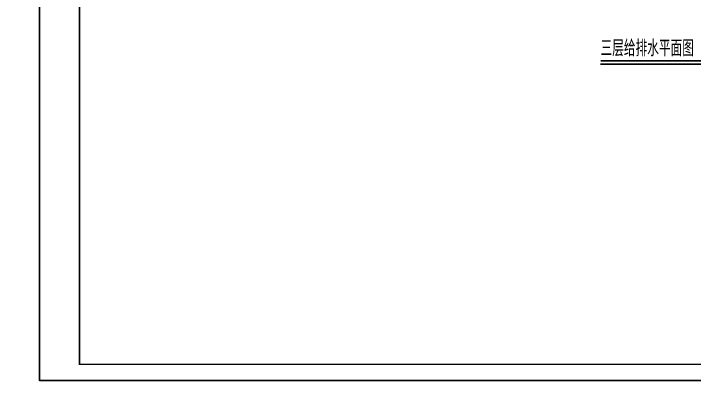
# Model space of a CAD drawing. Extents: x 27938 to 1507990, y 110129 to 923079.
# Drawn here: x 811999 to 854517, y 488040 to 510937 of the extents above; entities that cross this region are included whole.
import ezdxf
from ezdxf.xclip import XClip

# ---------------------------------------------------------------- set-up
doc = ezdxf.new("R2010")
doc.units = 0
doc.header["$LTSCALE"] = 1000
doc.header["$MEASUREMENT"] = 0
doc.header["$XCLIPFRAME"] = 0
for name, color, linetype in [('----建筑底图', 8, 'Continuous'), ('DIM_SYMB', 3, 'Continuous'), ('DOTE', 1, 'Continuous'), ('图框', 140, 'Continuous')]:
    doc.layers.add(name, color=color, linetype=linetype)
doc.layers.add('yichutu', color=7, linetype='Continuous', true_color=0xffffff, plot=False)
doc.styles.get("Standard").update_dxf_attribs({"font": 'gbenor.shx', "bigfont": 'gbcbig.shx'})

# ---------------------------------------------------------------- blocks, each defined once
blk = doc.blocks.new('TK')
at = {"layer": '图框'}
blk.add_lwpolyline([(465375, 548714), (549475, 548714), (549475, 489314), (465375, 489314)], close=True, dxfattribs=at)
blk.add_lwpolyline([(465375, 548714), (549475, 548714), (549475, 489314), (465375, 489314)], close=True, dxfattribs=at)
at = {"layer": '图框', "const_width": 100}
blk.add_lwpolyline([(548475, 490314), (548475, 547714), (467875, 547714), (467875, 490314)], close=True, dxfattribs=at)
blk = doc.blocks.new('yct-841-594-84100-59399.9999999999-100-1000.0')
at = {"layer": 'yichutu', "color": 7, "true_color": 0xffffff}
blk.add_lwpolyline([(0, 0), (0, 59400), (84100, 59400), (84100, 0)], close=True, dxfattribs=at)
blk = doc.blocks.new('A$C74D73064')
at = {"layer": 'DOTE', "color": 0}
for p, q in [((186069.2, 26519.3), (-82096.5, 26519.3)), ((186069.2, 21519.3), (-82096.5, 21519.3))]:
    blk.add_line(p, q, dxfattribs=at)

msp = doc.modelspace()

# ---------------------------------------------------------------- linework, layer by layer
at = {"layer": 'DIM_SYMB', "const_width": 105}
msp.add_lwpolyline([(848654.8, 507992.2), (856620.9, 507992.2)], dxfattribs=at)
at = {"layer": 'DIM_SYMB'}
msp.add_lwpolyline([(848654.8, 507782.2), (856620.9, 507782.2)], dxfattribs=at)

# ---------------------------------------------------------------- block references
at = {"layer": '----建筑底图', "color": 169}
ref = msp.add_blockref('A$C74D73064', (710875.6, 482146.9), dxfattribs=at)
XClip(ref).set_block_clipping_path([(-52083.8042452353, 10173.6344749072), (1916.1826223061, 29673.6344737304)])
msp.add_blockref('TK', (348239.1, -1273.4))
at = {"layer": 'yichutu'}
msp.add_blockref('yct-841-594-84100-59399.9999999999-100-1000.0', (813614.1, 488040.2), dxfattribs=at)

# ---------------------------------------------------------------- texts
at = {"layer": 'DIM_SYMB', "color": 7}
msp.add_text('三层给排水平面图', height=1012.77, dxfattribs=at).set_placement((848654.8, 508269.2))

doc.saveas('drawing.dxf')
